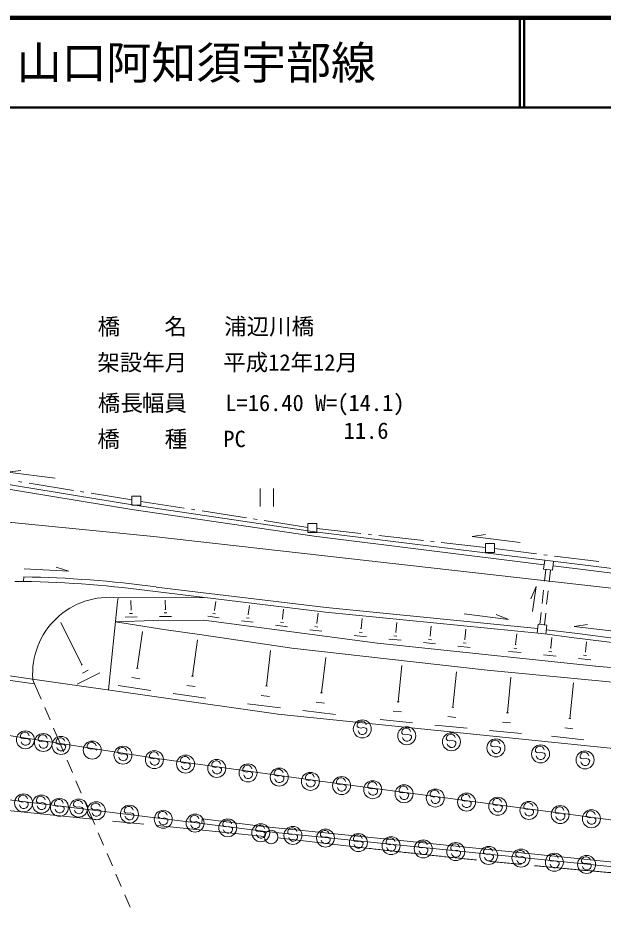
# Model space of a CAD drawing. Units: millimetres, scale not verified. Extents: x 40000 to 680000, y 20000 to 380000.
# Drawn here: x 241865 to 307042, y 281025 to 380000 of the extents above; entities that cross this region are included whole.
import ezdxf
from ezdxf.enums import TextEntityAlignment as Align

# ---------------------------------------------------------------- set-up
doc = ezdxf.new("R2010")
doc.units = ezdxf.units.MM
doc.header["$LTSCALE"] = 1000
doc.linetypes.add('CHAIN', pattern=[18.5, 12, -1.5, 3.5, -1.5])
for name, color, linetype, lineweight in [('M-BGD', 7, 'Continuous', 13), ('M-BMK', 2, 'CHAIN', 13), ('M-BMK-ROW', 30, 'Continuous', 13), ('M-BMK-SRVR', 3, 'Continuous', 13), ('M-STR-HTXT', 7, 'Continuous', 13), ('M-STR-STR1', 1, 'Continuous', 13), ('M-STR-STRC', 7, 'Continuous', 13), ('M-TTL', 2, 'Continuous', 140), ('M-TTL-LINE', 7, 'Continuous', 50)]:
    doc.layers.add(name, color=color, linetype=linetype, lineweight=lineweight)
doc.layers.add('M-TTL-TXT', color=7, linetype='Continuous')
doc.styles.add('ＭＳ ゴシック', font='')
doc.styles.get('ＭＳ ゴシック').set_extended_font_data('MS Gothic')

msp = doc.modelspace()

# ---------------------------------------------------------------- linework, layer by layer
at = {"layer": 'M-BGD'}
for p, q in [((240712, 329425), (242194, 329636)), ((233031, 328820), (254554, 325296)), ((240712, 329425), (246030, 328756)), ((238208, 328482), (254634, 325796)), ((268844, 327626), (268845, 325623)), ((270346, 327626), (270347, 325624)), ((254634, 325796), (274935, 322802)), ((256989, 322282), (231651, 324774)), ((254554, 325296), (274865, 322301)), ((274935, 322802), (315236, 317814)), ((256989, 322282), (313575, 315910)), ((274875, 322301), (300474, 319139)), ((292461, 322289), (293953, 322490)), ((292461, 322289), (297779, 321621)), ((246145, 318872), (247567, 318402)), ((300534, 319629), (300404, 318638)), ((301406, 318518), (301525, 319510)), ((301465, 319009), (323078, 316335)), ((242530, 317779), (242520, 317268)), ((242570, 318670), (247567, 318402)), ((300404, 318638), (301406, 318518)), ((300513, 317293), (300654, 318608)), ((301014, 317238), (301155, 318548)), ((242520, 317268), (241549, 317288)), ((257212, 316143), (276131, 313869)), ((257272, 316644), (276191, 314360)), ((298994, 315332), (299584, 316715)), ((299185, 313920), (299584, 316715)), ((300245, 314808), (300406, 316299)), ((300746, 314753), (300907, 316244)), ((252977, 315000), (251950, 305205)), ((252977, 315000), (253026, 315460)), ((253026, 315460), (262550, 315505)), ((254479, 314109), (254459, 315161)), ((258295, 314161), (258274, 315183)), ((263773, 314074), (263902, 315045)), ((254439, 314109), (254519, 314109)), ((258145, 313770), (258465, 313781)), ((258255, 314161), (258335, 314161)), ((263733, 314073), (263813, 314064)), ((267528, 313595), (267668, 314606)), ((271324, 313106), (271464, 314177)), ((276141, 313869), (300187, 311477)), ((276191, 314360), (299726, 312028)), ((299996, 312499), (300138, 313813)), ((300497, 312449), (300639, 313758)), ((252747, 312776), (257023, 312929)), ((252747, 312776), (258136, 311918)), ((253829, 313298), (255161, 313328)), ((254319, 313708), (254650, 313719)), ((257023, 312929), (262562, 312961)), ((257654, 313370), (258966, 313390)), ((262562, 312961), (281901, 310407)), ((263042, 313402), (264304, 313233)), ((263563, 313713), (263883, 313673)), ((266788, 312903), (268070, 312734)), ((267318, 313224), (267639, 313184)), ((267488, 313595), (267569, 313585)), ((271284, 313116), (271364, 313106)), ((275150, 312627), (275300, 313729)), ((280088, 312028), (280207, 313160)), ((291544, 313676), (296501, 313028)), ((295119, 313598), (296501, 313028)), ((249004, 307988), (246648, 312723)), ((258126, 311918), (262622, 311299)), ((270563, 312404), (271875, 312235)), ((271104, 312735), (271435, 312695)), ((274369, 311905), (275721, 311726)), ((274930, 312246), (275260, 312196)), ((275110, 312627), (275190, 312617)), ((280037, 312038), (280128, 312028)), ((283943, 311620), (284063, 312721)), ((287789, 311211), (287899, 312313)), ((291645, 310822), (291765, 311954)), ((299786, 312519), (299676, 311527)), ((300778, 312419), (299786, 312519)), ((300668, 311417), (300778, 312419)), ((300728, 311908), (304163, 311479)), ((303812, 312270), (305304, 312481)), ((303812, 312270), (309140, 311622)), ((255163, 307600), (255752, 311706)), ((272377, 309861), (262622, 311299)), ((279307, 311267), (280689, 311127)), ((279867, 311628), (280218, 311598)), ((283183, 310868), (284545, 310729)), ((283733, 311229), (284074, 311189)), ((283903, 311620), (283983, 311610)), ((287579, 310820), (287920, 310790)), ((287749, 311211), (287829, 311211)), ((291605, 310832), (291685, 310822)), ((297294, 310264), (297413, 311436)), ((300187, 311477), (300798, 311397)), ((300798, 311397), (303522, 311048)), ((301199, 309875), (301319, 311027)), ((303522, 311048), (314619, 309641)), ((304163, 311479), (320077, 309454)), ((261303, 306732), (261882, 310768)), ((294110, 307388), (272377, 309861)), ((281901, 310407), (306538, 307825)), ((287028, 310469), (288381, 310330)), ((290874, 310071), (292246, 309931)), ((291435, 310431), (291775, 310392)), ((297083, 309853), (297434, 309823)), ((297254, 310264), (297344, 310254)), ((301149, 309875), (301240, 309865)), ((305065, 309457), (305175, 310538)), ((269545, 305634), (270014, 309590)), ((275685, 304876), (276153, 308812)), ((296513, 309493), (297915, 309353)), ((300409, 309094), (301821, 308954)), ((300979, 309465), (301330, 309435)), ((304845, 309066), (305186, 309026)), ((305015, 309457), (305105, 309447)), ((248924, 307947), (249084, 308028)), ((284228, 303888), (284626, 307935)), ((304305, 308705), (305657, 308566)), ((306128, 307845), (319378, 306689)), ((248494, 305844), (251017, 307097)), ((249065, 307076), (249695, 307387)), ((255053, 307620), (255283, 307590)), ((290307, 303270), (290695, 307216)), ((294110, 307388), (314241, 305465)), ((243507, 306413), (243509, 306408)), ((243509, 306408), (270859, 302490)), ((254553, 306578), (255464, 306448)), ((261192, 306752), (261413, 306722)), ((296386, 302662), (296775, 306608)), ((303316, 301995), (303745, 305981)), ((253031, 305686), (256667, 305157)), ((260682, 305700), (261604, 305570)), ((269435, 305654), (269665, 305624)), ((275564, 304886), (275795, 304866)), ((259160, 304798), (262816, 304279)), ((268955, 304582), (269876, 304472)), ((284107, 303898), (284338, 303878)), ((267433, 303640), (271129, 303201)), ((273602, 302912), (277248, 302473)), ((275094, 303834), (276006, 303724)), ((290197, 303290), (290417, 303260)), ((270799, 302500), (316227, 297865)), ((282206, 301905), (285811, 301546)), ((283667, 302847), (284569, 302757)), ((289746, 302239), (290648, 302149)), ((296266, 302672), (296496, 302653)), ((303206, 302015), (303426, 301985)), ((288295, 301297), (291890, 300938)), ((295826, 301631), (296717, 301551)), ((302756, 300973), (303647, 300873)), ((238302, 300511), (257401, 297556)), ((294374, 300699), (297959, 300340)), ((301294, 300041), (304880, 299652)), ((253405, 298055), (253696, 298105)), ((253696, 298105), (253966, 298015)), ((253966, 298015), (254086, 297915)), ((295496, 298826), (295617, 298726)), ((257401, 297556), (276340, 294942)), ((220208, 295495), (262352, 290358)), ((276340, 294942), (316852, 289573)), ((269463, 289460), (262352, 290358)), ((262412, 290849), (269533, 289961)), ((269463, 289460), (310545, 285284)), ((269513, 289961), (310595, 285785)), ((297325, 286770), (297455, 286660)), ((297455, 286660), (297716, 286600)), ((297716, 286600), (298016, 286650))]:
    msp.add_line(p, q, dxfattribs=at)
for centre, radius, start, end in [((240347, 192214), 125594, 82.26247, 89.00149), ((240347, 192214), 125083, 82.26247, 89.00149), ((252029, 306998), 8512, 83.27775, 183.93546), ((252029, 306998), 8512, 83.26518, 83.27775)]:
    msp.add_arc(centre, radius, start, end, dxfattribs=at)
at = {"layer": 'M-BMK'}
for p, q in [((269323, 288909), (210965, 294780)), ((270815, 288750), (280991, 287553))]:
    msp.add_line(p, q, dxfattribs=at)
msp.add_arc((393213, 1271104), 989917, 263.49099, 266.39473, dxfattribs=at)
at = {"layer": 'M-BMK-ROW'}
for p, q in [((241933, 328398), (242327, 328334)), ((243117, 328206), (248052, 327404)), ((248842, 327275), (249237, 327211)), ((250026, 327083), (254553, 326347)), ((254554, 325766), (254553, 326768)), ((254553, 326768), (255555, 326768)), ((255555, 326768), (255555, 325767)), ((255555, 325767), (254554, 325766)), ((255555, 326187), (260403, 325432)), ((261193, 325309), (261589, 325248)), ((262379, 325124), (267319, 324355)), ((268110, 324232), (268505, 324170)), ((269296, 324047), (274143, 323292)), ((274144, 322711), (274143, 323713)), ((274143, 323713), (275145, 323713)), ((275145, 323713), (275145, 322712)), ((275145, 322712), (274144, 322711)), ((275145, 323162), (280062, 322611)), ((280857, 322522), (281255, 322478)), ((282050, 322389), (287019, 321832)), ((287814, 321743), (288211, 321698)), ((289006, 321609), (293923, 321058)), ((293924, 320507), (293923, 321509)), ((293923, 321509), (294925, 321509)), ((294925, 321509), (294925, 320508)), ((294925, 320938), (299619, 320351)), ((294925, 320508), (293924, 320507)), ((300413, 320251), (300810, 320201)), ((301603, 320102), (306565, 319480))]:
    msp.add_line(p, q, dxfattribs=at)
at = {"layer": 'M-BMK-SRVR'}
msp.add_circle((270074, 288840), 751, dxfattribs=at)
at = {"layer": 'M-STR-STR1'}
for p, q in [((232820, 307940), (243509, 306408)), ((243740, 305868), (232741, 307444)), ((243509, 306408), (243740, 305868)), ((243740, 305868), (244471, 304159)), ((244864, 303239), (245454, 301860)), ((245847, 300941), (246579, 299231)), ((246579, 299231), (246967, 298323)), ((247360, 297404), (247950, 296024)), ((248344, 295105), (248933, 293726)), ((249327, 292806), (249715, 291899)), ((249715, 291899), (250433, 290219)), ((250827, 289300), (251417, 287921)), ((251810, 287001), (252400, 285622)), ((252793, 284703), (253383, 283324)), ((253776, 282404), (254366, 281025))]:
    msp.add_line(p, q, dxfattribs=at)
at = {"layer": 'M-STR-STRC'}
for p, q in [((279662, 301142), (279792, 301032)), ((279792, 301032), (280053, 300962)), ((280053, 300962), (280353, 301022)), ((280353, 301022), (280614, 300932)), ((280614, 300932), (280734, 300832)), ((242158, 299932), (242288, 299822)), ((284610, 300383), (284740, 300263)), ((284740, 300263), (285000, 300203)), ((285000, 300203), (285301, 300254)), ((285301, 300254), (285571, 300164)), ((285571, 300164), (285691, 300074)), ((242288, 299822), (242549, 299752)), ((242549, 299752), (242849, 299813)), ((242849, 299813), (243109, 299723)), ((243109, 299723), (243230, 299623)), ((244151, 299633), (244281, 299513)), ((244281, 299513), (244542, 299453)), ((244542, 299453), (244842, 299503)), ((244842, 299503), (245102, 299413)), ((245102, 299413), (245223, 299313)), ((246114, 299303), (246244, 299193)), ((246244, 299193), (246515, 299133)), ((246515, 299133), (246805, 299184)), ((246805, 299184), (247076, 299094)), ((247076, 299094), (247196, 298994)), ((289577, 299715), (289708, 299595)), ((289708, 299595), (289968, 299535)), ((289968, 299535), (290258, 299585)), ((290258, 299585), (290529, 299495)), ((290529, 299495), (290649, 299395)), ((294535, 299036), (294665, 298926)), ((294665, 298926), (294926, 298866)), ((294926, 298866), (295226, 298916)), ((295226, 298916), (295496, 298826)), ((249599, 298794), (249730, 298674)), ((249730, 298674), (249990, 298614)), ((249990, 298614), (250290, 298665)), ((250290, 298665), (250551, 298575)), ((250551, 298575), (250671, 298484)), ((253015, 298225), (253145, 298115)), ((253145, 298115), (253405, 298055)), ((299502, 298368), (299633, 298258)), ((299633, 298258), (299893, 298188)), ((299893, 298188), (300184, 298248)), ((300184, 298248), (300454, 298158)), ((300454, 298158), (300574, 298058)), ((256520, 297726), (256650, 297616)), ((256650, 297616), (256921, 297546)), ((256921, 297546), (257211, 297606)), ((257211, 297606), (257481, 297516)), ((257481, 297516), (257602, 297416)), ((259995, 297227), (260116, 297117)), ((260116, 297117), (260386, 297047)), ((260386, 297047), (260676, 297107)), ((260676, 297107), (260947, 297017)), ((260947, 297017), (261067, 296917)), ((304460, 297699), (304590, 297589)), ((304590, 297589), (304851, 297519)), ((304851, 297519), (305151, 297579)), ((305151, 297579), (305422, 297489)), ((305422, 297489), (305532, 297389)), ((263461, 296748), (263591, 296638)), ((263591, 296638), (263851, 296568)), ((263851, 296568), (264152, 296628)), ((264152, 296628), (264422, 296538)), ((264422, 296538), (264542, 296438)), ((266936, 296249), (267066, 296139)), ((267066, 296139), (267327, 296069)), ((267327, 296069), (267617, 296129)), ((267617, 296129), (267887, 296039)), ((267887, 296039), (268008, 295939)), ((270411, 295790), (270541, 295680)), ((270541, 295680), (270802, 295610)), ((270802, 295610), (271102, 295670)), ((271102, 295670), (271363, 295580)), ((271363, 295580), (271483, 295480)), ((273887, 295311), (274017, 295201)), ((274017, 295201), (274277, 295131)), ((274277, 295131), (274568, 295191)), ((274568, 295191), (274838, 295101)), ((274838, 295101), (274958, 295001)), ((277352, 294842), (277482, 294722)), ((277482, 294722), (277752, 294662)), ((277752, 294662), (278043, 294722)), ((278043, 294722), (278313, 294622)), ((278313, 294622), (278434, 294532)), ((280837, 294383), (280957, 294263)), ((280957, 294263), (281228, 294203)), ((281228, 294203), (281518, 294253)), ((281518, 294253), (281789, 294163)), ((281789, 294163), (281909, 294073)), ((284312, 293914), (284443, 293804)), ((284443, 293804), (284703, 293744)), ((284703, 293744), (284993, 293794)), ((284993, 293794), (285264, 293704)), ((285264, 293704), (285384, 293604)), ((287788, 293455), (287918, 293345)), ((287918, 293345), (288178, 293275)), ((288178, 293275), (288469, 293335)), ((288469, 293335), (288739, 293245)), ((288739, 293245), (288859, 293145)), ((291263, 292996), (291393, 292886)), ((241951, 292912), (242081, 292792)), ((242081, 292792), (242342, 292732)), ((242342, 292732), (242642, 292792)), ((242642, 292792), (242913, 292692)), ((242913, 292692), (243033, 292602)), ((243924, 292783), (244054, 292673)), ((244054, 292673), (244325, 292613)), ((244325, 292613), (244615, 292663)), ((244615, 292663), (244885, 292573)), ((244885, 292573), (245006, 292473)), ((245947, 292423), (246077, 292313)), ((246077, 292313), (246338, 292243)), ((246338, 292243), (246638, 292303)), ((246638, 292303), (246899, 292213)), ((246899, 292213), (247019, 292113)), ((248080, 292334), (248210, 292214)), ((248210, 292214), (248471, 292154)), ((248471, 292154), (248771, 292204)), ((248771, 292204), (249032, 292114)), ((249032, 292114), (249152, 292014)), ((250043, 292035), (250173, 291925)), ((291393, 292886), (291654, 292816)), ((291654, 292816), (291944, 292876)), ((291944, 292876), (292215, 292786)), ((292215, 292786), (292335, 292686)), ((294738, 292537), (294869, 292417)), ((294869, 292417), (295129, 292357)), ((295129, 292357), (295419, 292407)), ((295419, 292407), (295690, 292317)), ((295690, 292317), (295810, 292227)), ((298214, 292078), (298344, 291958)), ((250173, 291925), (250434, 291855)), ((250434, 291855), (250724, 291915)), ((250724, 291915), (250995, 291825)), ((250995, 291825), (251115, 291725)), ((253729, 291656), (253859, 291536)), ((253859, 291536), (254119, 291476)), ((254119, 291476), (254420, 291526)), ((254420, 291526), (254680, 291436)), ((254680, 291436), (254801, 291346)), ((257505, 291087), (257635, 290977)), ((298344, 291958), (298604, 291898)), ((298604, 291898), (298895, 291948)), ((298895, 291948), (299165, 291858)), ((299165, 291858), (299285, 291758)), ((301689, 291609), (301819, 291499)), ((301819, 291499), (302080, 291439)), ((302080, 291439), (302380, 291489)), ((302380, 291489), (302640, 291399)), ((302640, 291399), (302761, 291299)), ((305164, 291150), (305294, 291040)), ((305294, 291040), (305555, 290970)), ((305555, 290970), (305855, 291030)), ((305855, 291030), (306116, 290940)), ((257635, 290977), (257895, 290907)), ((257895, 290907), (258196, 290967)), ((258196, 290967), (258456, 290877)), ((258456, 290877), (258576, 290777)), ((261050, 290668), (261180, 290558)), ((261180, 290558), (261441, 290498)), ((261441, 290498), (261741, 290548)), ((261741, 290548), (262011, 290458)), ((262011, 290458), (262132, 290358)), ((262402, 290859), (262352, 290358)), ((264686, 290139), (264816, 290019)), ((264816, 290019), (265076, 289959)), ((265076, 289959), (265377, 290009)), ((265377, 290009), (265637, 289919)), ((306116, 290940), (306236, 290840)), ((265637, 289919), (265757, 289829)), ((268361, 289590), (268491, 289470)), ((268491, 289470), (268752, 289410)), ((268752, 289410), (269042, 289460)), ((269042, 289460), (269313, 289370)), ((269313, 289370), (269433, 289280)), ((271937, 289281), (272067, 289171)), ((272067, 289171), (272327, 289111)), ((272327, 289111), (272618, 289161)), ((272618, 289161), (272888, 289071)), ((272888, 289071), (273008, 288971)), ((275562, 288993), (275692, 288882)), ((275692, 288882), (275953, 288812)), ((275953, 288812), (276253, 288873)), ((276253, 288873), (276513, 288783)), ((276513, 288783), (276634, 288683)), ((279228, 288494), (279358, 288383)), ((279358, 288383), (279618, 288313)), ((279618, 288313), (279919, 288374)), ((279919, 288374), (280179, 288284)), ((280179, 288284), (280299, 288184)), ((282863, 288155), (282993, 288035)), ((282993, 288035), (283254, 287975)), ((283254, 287975), (283554, 288025)), ((283554, 288025), (283825, 287935)), ((283825, 287935), (283945, 287835)), ((286448, 287796), (286579, 287686)), ((286579, 287686), (286839, 287616)), ((286839, 287616), (287140, 287676)), ((287140, 287676), (287410, 287586)), ((287410, 287586), (287530, 287486)), ((290064, 287497), (290194, 287377)), ((290194, 287377), (290465, 287317)), ((290465, 287317), (290755, 287367)), ((290755, 287367), (291025, 287277)), ((291025, 287277), (291146, 287177)), ((293729, 287068), (293860, 286958)), ((293860, 286958), (294120, 286888)), ((294120, 286888), (294421, 286949)), ((294421, 286949), (294691, 286849)), ((294691, 286849), (294811, 286758)), ((298016, 286650), (298276, 286560)), ((298276, 286560), (298397, 286460)), ((301041, 286311), (301171, 286191)), ((301171, 286191), (301441, 286131)), ((301441, 286131), (301732, 286191)), ((301732, 286191), (302002, 286091)), ((302002, 286091), (302122, 286001)), ((304626, 286062), (304756, 285942)), ((304756, 285942), (305017, 285882)), ((305017, 285882), (305317, 285942)), ((305317, 285942), (305587, 285842)), ((305587, 285842), (305708, 285752))]:
    msp.add_line(p, q, dxfattribs=at)
for centre in [(280223, 300862), (285171, 300103), (242719, 299652), (244712, 299353), (246675, 299033), (290138, 299435), (250160, 298514), (253576, 297945), (295096, 298756), (300063, 298088), (257081, 297446), (260546, 296947), (305021, 297419), (264022, 296468), (267497, 295969), (270972, 295510), (274447, 295031), (277913, 294562), (281388, 294103), (284873, 293644), (288349, 293175), (242512, 292632), (244485, 292503), (246508, 292143), (248641, 292054), (291824, 292716), (295299, 292257), (250604, 291755), (254290, 291376), (298775, 291798), (302250, 291339), (258066, 290807), (261611, 290388), (305725, 290870), (265247, 289859), (268922, 289310), (272498, 289011), (276123, 288712), (279789, 288213), (283424, 287875), (287009, 287516), (290625, 287217), (294290, 286788), (297886, 286490), (301601, 286031), (305187, 285782)]:
    msp.add_circle(centre, 1002, dxfattribs=at)
for centre, start, end in [((280153, 301233), 10.43124, 190.43123), ((285100, 300474), 10.43124, 190.43123), ((242649, 300023), 10.43124, 190.43123), ((244642, 299723), 10.43124, 190.43123), ((246615, 299394), 10.43124, 190.43123), ((280243, 300742), 190.43124, 10.43124), ((285191, 299983), 190.43124, 10.43124), ((290068, 299805), 10.43124, 190.43123), ((242739, 299532), 190.43124, 10.43124), ((244732, 299223), 190.43124, 10.43124), ((246705, 298903), 190.43124, 10.43124), ((250090, 298885), 10.43124, 190.43123), ((290158, 299305), 190.43124, 10.43124), ((295026, 299127), 10.43124, 190.43123), ((299993, 298458), 10.43124, 190.43123), ((253505, 298316), 10.43124, 190.43123), ((253596, 297825), 190.43124, 10.43124), ((257021, 297817), 10.43124, 190.43123), ((295116, 298636), 190.43124, 10.43124), ((300084, 297967), 190.43124, 10.43124), ((304951, 297789), 10.43124, 190.43123), ((257111, 297326), 190.43124, 10.43124), ((260486, 297317), 10.43124, 190.43123), ((263951, 296838), 10.43124, 190.43123), ((305041, 297299), 190.43124, 10.43124), ((260576, 296827), 190.43124, 10.43124), ((264042, 296348), 190.43124, 10.43124), ((267427, 296339), 10.43124, 190.43123), ((267517, 295849), 190.43124, 10.43124), ((270902, 295880), 10.43124, 190.43123), ((270992, 295390), 190.43124, 10.43124), ((274377, 295401), 10.43124, 190.43123), ((274468, 294911), 190.43124, 10.43124), ((277852, 294932), 10.43124, 190.43123), ((281328, 294473), 10.43124, 190.43123), ((277943, 294442), 190.43124, 10.43124), ((281418, 293973), 190.43124, 10.43124), ((284803, 294004), 10.43124, 190.43123), ((288278, 293545), 10.43124, 190.43123), ((242442, 293002), 10.43124, 190.43123), ((244425, 292873), 10.43124, 190.43123), ((246438, 292514), 10.43124, 190.43123), ((284893, 293514), 190.43124, 10.43124), ((288369, 293055), 190.43124, 10.43124), ((291754, 293086), 10.43124, 190.43123), ((295229, 292627), 10.43124, 190.43123), ((242532, 292512), 190.43124, 10.43124), ((244515, 292383), 190.43124, 10.43124), ((246528, 292023), 190.43124, 10.43124), ((248571, 292425), 10.43124, 190.43123), ((248661, 291924), 190.43124, 10.43124), ((250534, 292125), 10.43124, 190.43123), ((254219, 291746), 10.43124, 190.43123), ((291844, 292596), 190.43124, 10.43124), ((295319, 292137), 190.43124, 10.43124), ((298704, 292168), 10.43124, 190.43123), ((302180, 291699), 10.43124, 190.43123), ((250624, 291634), 190.43124, 10.43124), ((254310, 291256), 190.43124, 10.43124), ((257995, 291177), 10.43124, 190.43123), ((261541, 290758), 10.43124, 190.43123), ((298795, 291668), 190.43124, 10.43124), ((302270, 291209), 190.43124, 10.43124), ((305655, 291240), 10.43124, 190.43123), ((258086, 290687), 190.43124, 10.43124), ((261641, 290268), 190.43124, 10.43124), ((265176, 290229), 10.43124, 190.43123), ((268852, 289680), 10.43124, 190.43123), ((305745, 290750), 190.43124, 10.43124), ((265267, 289739), 190.43124, 10.43124), ((268942, 289190), 190.43124, 10.43124), ((272427, 289372), 10.43124, 190.43123), ((276053, 289083), 10.43124, 190.43123), ((279718, 288584), 10.43124, 190.43123), ((272518, 288881), 190.43124, 10.43124), ((276143, 288592), 190.43124, 10.43124), ((279809, 288093), 190.43124, 10.43124), ((283354, 288245), 10.43124, 190.43123), ((286949, 287886), 10.43124, 190.43123), ((290565, 287588), 10.43124, 190.43123), ((283444, 287744), 190.43124, 10.43124), ((287040, 287396), 190.43124, 10.43124), ((290655, 287087), 190.43124, 10.43124), ((294220, 287159), 10.43124, 190.43123), ((297816, 286860), 10.43124, 190.43123), ((294321, 286668), 190.43124, 10.43124), ((297906, 286369), 190.43124, 10.43124), ((301541, 286401), 10.43124, 190.43123), ((305127, 286153), 10.43124, 190.43123), ((301632, 285910), 190.43124, 10.43124), ((305217, 285662), 190.43124, 10.43124)]:
    msp.add_arc(centre, 501, start, end, dxfattribs=at)
at = {"layer": 'M-TTL'}
msp.add_line((680000, 380000), (40000, 380000), dxfattribs=at)
at = {"layer": 'M-TTL-LINE'}
for p, q in [((297750, 380000), (297750, 370000)), ((298250, 380000), (298250, 370000)), ((40000, 370000), (680000, 370000))]:
    msp.add_line(p, q, dxfattribs=at)

# ---------------------------------------------------------------- texts
at = {"layer": 'M-STR-HTXT', "style": 'ＭＳ ゴシック'}
for s, p in [('橋', (250759, 344181)), ('名', (258190, 344185)), ('浦辺川橋', (264850, 344188)), ('架設年月', (250721, 340175)), ('平成12年12月', (264742, 340182)), ('橋', (250763, 335669)), ('長', (253307, 335670)), ('幅', (255691, 335671)), ('員', (258194, 335672)), ('L=16.40 W=(14.1)', (264974, 335680)), ('11.6', (278148, 332592)), ('橋\u3000\u3000種', (250725, 331663)), ('PC', (264746, 331670))]:
    msp.add_text(s, height=1833, rotation=0.028, dxfattribs=at).set_placement(p, align=Align.BOTTOM_LEFT)
at = {"layer": 'M-TTL-TXT', "style": 'ＭＳ ゴシック'}
msp.add_text('一般県道\u3000山口阿知須宇部線', height=3666, dxfattribs=at).set_placement((216734, 375000), align=Align.MIDDLE_LEFT)

doc.saveas('drawing.dxf')
